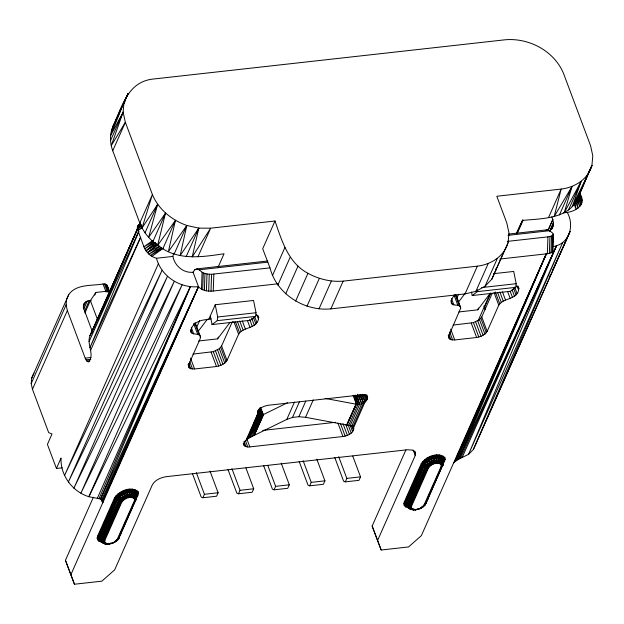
<?xml version="1.0" encoding="UTF-8"?>
<svg xmlns="http://www.w3.org/2000/svg" width="624" height="624" viewBox="0 0 624 624"><rect width="100%" height="100%" fill="white"/><g stroke="black" fill="none" stroke-linecap="round" stroke-linejoin="round"><path stroke-width="0.94" d="M218.15 267.049L224.047 253.742C203.83 256.784 181.241 260.387 162.825 248.812C152.724 242.892 144.058 234.039 139.792 223.002L112.741 150.758C109.84 142.927 109.574 134.004 113.014 126.29C122.554 105.409 127.967 80.87 154.744 78.881L505.268 39.772C529.074 37.705 554.174 50.981 563.511 73.414L590.561 145.657L592.8 155.797L591.903 165.578L577.676 198.58C568.191 219.297 541.468 218.478 522.545 220.436L516.649 233.743M243.204 443.29C243.586 446.511 247.143 447.33 249.842 446.909L342.95 436.519C347.654 436.036 356.304 432.05 352.856 426.161M117.991 538.832L116.883 540.735L113.022 543.083L112.952 542.693M423.704 505.588L423.595 506.509L421.66 507.913L419.734 508.864L419.663 508.474M201.49 289.091L202.09 272.212L199.103 269.81L196.864 268.882L194.797 269.716L193.089 272.236L198.494 286.689C202.199 290.839 208.026 291.517 213.244 291.018L278.132 283.78M202.683 289.793L203.291 272.922L202.09 272.212M204.36 290.386L204.968 273.515L203.291 272.922M206.404 290.831L207.004 273.959L204.968 273.515M208.666 291.096L209.266 274.217L207.004 273.959M210.998 291.158L211.606 274.279L269.989 267.875C276.666 294.146 304.325 311.431 330.853 308.896L465.036 293.927L475.886 291.346L485.012 286.322L491.798 279.185L508.076 242.666L508.973 232.885L506.735 222.745L496.813 196.256L561.171 189.072C574.72 187.496 588.019 179.236 591.903 165.578L588.12 173.176M213.244 291.018L213.853 274.139M499.894 259.038L547.342 253.742L547.95 236.863L551.577 236.028L553.293 234.647L552.622 233.103L549.627 230.701L547.396 229.765L508.661 234.086M547.342 253.742L549.346 253.406L549.955 236.527M549.346 253.406L550.976 252.899L551.577 236.028M550.976 252.899L552.115 252.26L552.716 235.381M553.121 237.619L552.685 251.527L552.115 252.26M553.192 235.747L553.254 233.867M552.685 251.527L553.293 234.647M114.379 541.952L117.476 538.925L134.386 500.752L134.433 498.849C130.744 495.557 124.176 498.373 121.789 502.156L104.871 540.329L104.832 542.233C107.281 544.924 111.61 543.364 114.379 541.952L116.618 540.992L118.264 539.386L118.498 538.34M102.289 542.217L98.709 541.016L97.516 539.682L97.141 538.013L97.594 536.125L114.512 497.952C118.966 490.885 131.243 485.62 138.138 491.767L138.52 493.436C135.525 493.958 137.257 498.069 134.433 498.849M409.843 508.131L405.413 506.789L404.227 505.456L403.853 503.786L404.305 501.899L421.223 463.726C425.677 456.667 437.954 451.394 444.85 457.54L445.232 459.209C442.237 459.732 443.968 463.843 441.137 464.623L441.098 466.526L424.18 504.699C421.801 508.474 415.233 511.298 411.544 508.006L411.583 506.103L428.501 467.93C430.888 464.155 437.447 461.339 441.137 464.623M62.197 467.828L56.433 468.468L47.416 444.389L52.026 433.976L48.688 432.635L32.464 389.29L31.2 383.581L31.707 378.082L68.835 294.411C76.697 283.741 91.611 286.073 103.054 283.982C107.663 282.859 108.217 288.452 109.395 291.509M137.756 228.142L89.981 335.712C86.338 343.98 95.02 354.58 88.678 361.803L86.845 361.07L85.184 358.153L67.353 310.541L66.097 304.84L66.604 299.333L68.835 294.411M114.434 123.763L113.014 126.29L124.012 102.383L110.557 135.642L123.115 112.164L125.354 122.304L111.236 145.688L123.115 112.164L124.012 102.383L127.99 93.623L125.939 98.904M116.797 539.978L118.264 539.386L119.449 536.843M134.386 500.752L135.634 500.276L136.367 498.67L118.724 538.45L117.476 538.925M421.091 507.725L423.329 506.766L424.975 505.159L426.161 502.624L425.201 504.122M441.098 466.526L443.017 465.059L442.915 459.724C437.408 454.818 427.604 459.022 424.047 464.662L406.762 504.348L407.066 505.682L409.578 508.771L413.696 509.995L414.547 509.441M495.768 270.426L495.932 268.648M551.647 229.343C554.198 225.553 553.706 220.841 551.811 216.91M421.418 507.905L421.762 506.922M111.095 543.301C108.927 545.072 104.723 544.284 102.406 542.552L101.767 541.406L99.021 539.432L99.083 536.297L116.002 498.116C119.941 491.876 130.783 487.227 136.882 492.656L137.218 494.13L136.391 496.244L136.453 493.272C130.689 488.14 120.44 492.539 116.711 498.436L99.793 536.617L99.731 539.581L101.306 540.969L99.731 539.581L97.516 539.682M417.807 509.075L417.667 509.551L413.252 509.98L409.118 508.334M212.051 324.566L217.23 320.658L217.69 317.015L215.225 304.746L253.562 300.464L256.027 312.733L255.567 316.384L250.388 320.291L212.051 324.566L210.304 315.861M471.51 292.055L472.204 295.542L477.383 291.634L477.617 289.809M472.204 295.542L510.541 291.26L515.728 287.352L516.188 283.709L513.724 271.44L493.592 273.686M193.089 272.236C183.378 273.296 174.697 265.785 172.903 256.425L173.527 253.282M112.741 150.758L125.354 122.304L152.404 194.548C158.519 209.453 171.857 220.147 186.802 225.467L180.164 255.583L198.806 228.134L210.639 228.189L274.997 221.005C281.752 240.544 288.218 262.899 307.944 273.304C318.716 279.162 330.892 282.142 343.153 281.135L477.344 266.159C490.893 264.592 504.184 256.324 508.076 242.666M139.792 223.002L152.404 194.548L142.046 227.986L157.63 204.352L148.645 237.377L165.485 213.158L157.622 245.45L175.438 220.358L168.379 251.659L186.802 225.467L198.806 228.134L192.192 256.955L210.639 228.189L198.034 256.643M190.476 330.595C191.201 335.767 197.699 332.67 200.234 335.876L200.265 338.504L188.666 364.681L188.612 367.162L190.772 368.729L194.571 368.971L216.481 366.522L220.896 365.368L224.749 363.129L227.003 360.399L238.602 334.23C243.516 326.336 257.767 329.144 258.703 317.647L258.437 316.485L256.277 314.917M455.996 295.105L460.738 308.069L448.82 335.65L448.773 338.13L450.934 339.698L454.732 339.94L476.642 337.498L481.057 336.344L484.91 334.097L487.165 331.375L498.763 305.198C503.669 297.313 517.92 300.113 518.856 288.616L518.591 287.453L516.43 285.886M107 286.837L107.032 285.184M135.634 500.276L135.931 499.044C137.951 496.969 134.402 492.976 138.138 491.767M136.063 499.824L136.711 497.234L136.141 494.645C130.798 489.879 121.282 493.966 117.827 499.442L100.558 539.074C100.815 541.585 103.896 545.087 106.493 543.434M136.313 499.278L136.367 496.665C131.29 492.133 122.249 496.018 118.966 501.212L102.055 539.393L102.001 542.006L104.832 542.233M118.724 538.45L138.52 493.436M325.065 398.408L355.984 404.165C360.547 405.07 366.545 402.714 367.63 397.847L366.694 394.875M453.749 462.883L457.22 459.974L546.328 253.82L421.379 535.626L408.548 546.952L381.163 550.009L377.567 540.509L415.241 455.489L415.311 452.182L412.433 450.083L407.363 449.771L166.374 476.658C160.976 477.485 155.158 479.856 152.35 484.817L114.668 569.845L101.837 581.178L74.451 584.228L65.442 560.29L93.35 497.32M442.798 463.18L443.485 460.442L443.165 459.046C437.401 453.913 427.144 458.312 423.423 464.217L406.505 502.39L406.442 505.362L409.032 507.242L407.332 507.702M442.346 466.05L442.642 464.825C444.639 462.735 441.106 458.757 444.85 457.54M442.775 465.605L443.422 463.016L442.853 460.418C437.51 455.653 427.994 459.74 424.538 465.215L407.269 504.855C407.519 507.359 410.592 510.791 413.205 509.207M443.017 465.059L443.079 462.439C438.001 457.915 428.961 461.791 425.677 466.994L408.767 505.167L408.704 507.78L411.544 508.006M424.18 504.699L425.857 503.779L445.232 459.209M140.533 223.821L137.506 226.177L137.335 228.829L143.926 246.823C146.039 252.369 150.704 256.714 156.476 258.258L172.903 256.425M101.338 499.286L102.687 502.897L102.905 501.205L102.227 499.411L102.905 501.205L198.494 286.689C180.094 288.46 161.234 276.393 156.476 258.258M548.558 217.534L561.171 189.072L554.151 216.567L572.021 186.498L564.229 212.729L581.147 181.467L572.247 206.591L587.925 174.33L577.676 198.58L579.29 194.033M129.597 489.177L129.862 497.461M436.301 454.951L436.566 463.234M124.238 103.311L125.26 100.667M257.486 411.988L258.422 414.679L248.734 438.165L244.46 441.698L243.617 443.937L243.883 445.099M138.934 231.379L89.918 347.724L140.54 237.323M546.351 253.851L458.819 459.1L457.22 459.974M137.537 229.094L89.107 341.578L138.661 231.309M139.082 225.521L140.228 222.838M158.457 263.562L64.646 475.254L162.053 270.301L68.32 482.11L167.45 276.354L73.858 488.249L174.291 281.307L80.878 493.225L182.107 284.817L88.873 496.704L98.99 498.677L190.367 286.658L88.873 496.704C72.462 491.712 60.208 475.277 61.043 458.063L56.433 468.468M548.161 230.256L552.802 219.562L548.067 230.233M549.596 231.629L553.504 222.729L549.557 231.621M455.754 460.941L546.296 253.828L454.529 461.986M97.289 498.428L190.367 286.658L100.464 499.075L98.99 498.677M111.4 130.837L127.99 93.623M110.503 140.618L123.115 112.164M31.2 383.581L66.097 304.84M32.464 389.29L67.353 310.541M83.499 305.105C84.365 301.696 88.046 300.417 91.213 300.355M83.195 307.304L85.55 301.993M83.733 309.02L87.266 301.049M84.591 311.197L89.294 300.565M84.88 313.037L90.394 300.581L95.909 292.445L110.183 290.846M94.723 295.113L95.909 292.445M138.941 225.475L140.127 222.807M92.898 329.55L137.756 228.314L89.981 335.712L92.508 330.431M90.566 350.446L140.657 237.401M145.018 232.807L157.63 204.352M152.872 241.613L165.485 213.158M162.825 248.812L175.438 220.358M174.19 253.929L186.802 225.467M186.202 256.597L198.806 228.134M70.855 574.735L198.494 286.689L100.464 499.075L102.905 501.205M196.49 327.678L199.649 320.557M215.225 304.746L208.658 319.566C201.17 319.465 191.857 322.569 190.804 331.172L191.155 332.397M136.204 498.147L137.81 493.709L137.459 492.141C130.978 486.361 119.441 491.314 115.253 497.952L98.335 536.125L98.264 539.471L99.38 540.727L101.759 541.421M198.674 340.985L217.558 338.871L218.345 337.093M274.997 221.005L262.696 248.765L269.989 267.875M192.972 354.097L213.275 351.663L219.344 348.676L221.598 345.953L232.424 321.524M272.61 275.254L284.911 247.494M277.836 285.067L290.137 257.299M285.691 293.865L297.999 266.105M192.364 473.429L201.217 497.078L202.886 497.749L204.43 494.278L196.31 472.61M295.643 301.072L307.944 273.304M210.007 471.081L218.119 492.749L216.583 496.22L202.886 497.749M246.184 439.897L257.72 413.86C256.838 408.525 264.077 405.951 268.297 405.265L361.405 394.875L365.204 395.109L367.372 396.685M307.008 306.181L319.316 278.421M287.5 402.761L263.297 414.625L254.069 435.451L248.734 438.165L259.483 415.178L257.985 410.81M259.693 408.743L262.025 415.1L254.069 435.451L263.406 414.578M254.179 435.396L263.624 414.469M319.02 308.849L331.321 281.089M227.963 469.451L236.816 493.108L238.493 493.779L240.029 490.308L231.917 468.632M330.853 308.896L343.153 281.135M245.942 468.008L253.718 488.779L252.182 492.25L238.493 493.779M254.288 435.341L286.798 419.398L294.489 402.051M286.798 419.398L292.5 417.425L299.426 401.801M292.5 417.425L298.865 416.715L305.783 401.092M298.865 416.715L305.534 417.308L313.225 399.961M263.562 465.481L272.423 489.13L274.092 489.809L275.629 486.338L267.852 465.566M281.206 463.133L289.318 484.809L287.781 488.28L274.092 489.809M299.161 461.51L308.022 485.16L309.691 485.831L311.228 482.36L303.116 460.691M305.534 417.308L346.757 424.983L355.984 404.165M346.757 424.983L356.125 404.188M346.897 425.014L356.265 404.212M347.038 425.038L356.405 404.235L353.956 395.273M347.178 425.061L348.738 425.373L358.036 404.383L355.446 395.101M316.805 459.163L324.925 480.839L323.38 484.31L309.691 485.831M348.738 425.373L350.15 425.747L359.65 404.274L357.084 395.32M362.365 394.657L365.071 401.879L353.527 427.924L351.663 426.332L361.639 403.783L358.94 394.945M352.81 427.05L363.464 402.971L361.007 395.054M334.768 457.532L343.621 481.19L345.29 481.861L346.827 478.39L338.715 456.721M352.747 456.097L360.524 476.861L358.987 480.332L345.29 481.861M456.643 298.654L458.617 294.2M465.036 293.927L477.344 266.159M475.886 291.346L488.186 263.585M377.567 540.509L372.154 526.063L405.912 449.896M485.012 286.322L497.312 258.554M458.827 311.953L477.711 309.847L478.507 308.061M491.798 279.185L504.098 251.417M478.117 320.681L490.308 293.179M490.823 293.093L484.903 306.446L485.3 309.153M517.249 233.454L523.169 220.1M453.133 325.065L473.437 322.631L479.497 319.652L481.751 316.922L492.188 293.366M442.736 463.351L443.929 459.904L443.594 458.429C437.494 453.001 426.652 457.657 422.713 463.897L405.795 502.07L405.733 505.214L406.778 506.392L409.96 507.889M442.127 465.699L444.093 461.261L444.163 457.915C437.681 452.143 426.153 457.088 421.964 463.726L405.046 501.907L404.976 505.245L407.885 507.359M425.428 504.223L443.079 464.443M559.408 214.952L572.021 186.498M568.534 209.921L581.147 181.467M575.312 202.792L591.903 165.578M567.419 237.44L473.405 449.428L468.554 454.342L458.819 459.1L556.483 245.801C570.367 241.246 574.088 224.289 567.247 212.425L563.378 212.862M462.056 457.727L556.483 245.801L552.755 246.691M102.476 500.347L198.494 286.689L101.65 499.637M460.465 458.344L556.483 245.801L468.554 454.342L562.754 242.346L473.405 449.428L570.157 231.418L554.892 265.013M31.707 378.082L33.938 373.16M84.279 303.334L83.538 304.972L83.788 308.708L92.531 332.062M257.408 411.957L258.422 414.679L247.4 439L257.72 413.86L259.483 415.178L263.297 414.625L260.653 407.566M442.853 462.563L444.772 461.097M553.223 225.787L551.975 228.517L549.861 230.747M549.268 277.391L550.469 274.739M552.482 270.317L554.089 266.783M516.493 233.087L522.616 219.835M109.177 543.988L106.127 543.98L108.896 544.159L109.403 543.621M412.472 509.348L415.607 509.941L416.114 509.395M120.307 534.815L121.15 533.497L120.471 533.66M117.406 539.939L135.065 500.588L135.112 498.475C131.009 494.816 123.708 497.952 121.056 502.148L104.138 540.329L103.865 541.445L104.793 543.239L107.429 544.034L107.835 543.66M117.905 539.737L119.395 537.451M426.598 501.251L427.853 499.27L427.175 499.434M423.509 505.76L424.858 504.543L441.776 466.362L441.823 464.248C437.72 460.59 430.412 463.726 427.76 467.93L410.849 506.103L410.576 507.226L411.505 509.012L415.888 509.761M424.109 505.713L426.106 503.233M132.53 489.091C130.447 491.595 133.513 494.902 131.43 497.414M439.241 454.865C437.159 457.376 440.224 460.684 438.142 463.187M198.175 331.367L207.316 319.293L211.091 318.872M217.558 338.871L230.131 322.273M458.328 302.336L465.184 293.28M477.711 309.847L490.285 293.249M135.041 489.512C132.202 491.626 135.603 495.534 132.772 497.64M441.753 455.294C438.914 457.4 442.315 461.308 439.483 463.421M118.466 538.91L115.744 541.016M455.068 294.544L452.813 297.266L451.277 300.737L451.308 303.373C453.531 306.306 458.164 303.911 460.387 306.844M424.616 505.51L425.178 504.683L422.456 506.789M142.21 226.925L137.857 230.623L142.334 227.409M156.515 244.46L145.993 250.739L155.438 242.767M159.744 245.981L147.397 252.603L157.576 244.304M153.652 241.964L144.807 248.773L155.22 242.401M141.125 225.927L137.335 228.829L141.383 226.138M136.952 490.433C133.598 492.071 137.147 496.493 133.793 498.131M443.664 456.206C440.31 457.844 443.859 462.267 440.505 463.913M137.506 226.177L140.595 224.164M140.938 224.609L137.218 227.315L141.297 224.726M147.397 252.603L158.324 244.702M159.869 246.34L148.933 254.225L161.312 247.33M152.888 240.404L143.926 246.823L153.215 241.589M161.444 247.634L150.493 255.497L162.817 248.251M151.967 256.331L162.934 248.485M115.128 541.624L117.016 540.329M421.84 507.398L423.727 506.111M140.572 223.891L138.185 225.506L139.199 225.334M145.993 250.739L156.64 243.539M100.62 541.928L101.174 541.585M136.812 495.799L138.06 495.323M421.808 507.741L415.311 509.917M98.709 541.016L100.721 540.704M105.472 542.942L104.107 543.348L102.406 542.552M405.413 506.789L406.778 506.392L408.478 507.179M412.183 508.724L410.163 509.036L409.336 508.1L409.383 505.619L426.301 467.438C429.421 462.501 438.001 458.819 442.822 463.117L443.087 464.287M107.429 544.034L104.278 543.66M545.321 230.607L547.396 229.765M134.628 499.738L135.931 499.044L135.689 497.96C131.196 493.958 123.201 497.383 120.299 501.985L103.381 540.158L103.334 542.474L105.355 543.941M441.34 465.52L442.642 464.825L442.4 463.733C437.908 459.732 429.913 463.164 427.011 467.758L410.093 505.939L410.046 508.248L412.066 509.714M567.247 212.425C577.676 210.733 586.817 203.557 579.47 192.793M110.393 543.059L110.807 543.722L113.022 542.981M419.734 508.755L417.667 509.551M404.227 505.456L406.442 505.362L407.558 506.15M110.612 543.481L108.287 543.917L111.056 543.629L115.097 541.96L114.707 542.131M97.141 538.013C100.721 536.757 101.049 542.591 104.629 541.336M403.853 503.786C407.433 502.531 407.761 508.373 411.341 507.117M196.864 268.882L267.556 260.996M194.797 269.716L196.732 269.498M199.103 269.81L267.852 262.142M507.991 235.349L549.627 230.701M507.296 241.402L547.95 236.863M217.69 317.015L256.027 312.733M481.681 287.555L516.188 283.709M217.23 320.658L255.567 316.384M477.383 291.634L515.728 287.352M85.184 358.153L90.979 357.505M85.956 359.845L90.792 359.307M86.845 361.07L89.739 360.742M87.766 361.733L89.7 361.522M262.673 430.42L335.626 422.284M204.43 494.278L218.119 492.749M240.029 490.308L253.718 488.779M275.629 486.338L289.318 484.809M311.228 482.36L324.925 480.839M346.827 478.39L360.524 476.861M421.223 463.726C424.811 463.109 424.913 468.546 428.501 467.93M114.512 497.952C118.1 497.336 118.201 502.772 121.789 502.156M404.305 501.899C407.893 501.283 407.995 506.719 411.583 506.103M97.594 536.125C101.182 535.509 101.283 540.946 104.871 540.329M209.266 274.217L211.606 274.279M413.252 509.98L413.696 509.995M422.479 461.752C425.872 461.885 425.779 466.736 429.172 466.877M115.768 495.971C119.161 496.111 119.067 500.963 122.468 501.095M350.15 425.747L351.663 426.332M424.453 459.818C427.409 460.785 427.276 464.88 430.232 465.839M117.741 494.044C120.697 495.004 120.565 499.099 123.521 500.066M427.011 458.063L431.597 464.903M120.299 492.289L124.886 499.13M408.704 507.78L407.924 506.048L408.275 504.613L425.186 466.44C428.571 461.074 437.9 457.08 443.134 461.744M100.846 540.368L100.051 538.567L100.417 537.061L117.335 498.888C120.892 493.249 130.697 489.044 136.204 493.951L136.508 495.284M102.001 542.006L101.213 540.275L101.564 538.84L118.482 500.666C121.867 495.3 131.188 491.299 136.422 495.971M103.451 543.262L102.625 542.326L102.671 539.838L119.59 501.665C122.71 496.727 131.29 493.046 136.118 497.344L136.375 498.506M429.975 456.604L433.181 464.123M123.263 490.831L126.469 498.35M259.99 407.605L263.297 414.625M359.861 394.976L363.464 402.971L360.36 394.813M361.951 394.953L365.071 401.879M259.327 409.094L262.025 415.1L252.338 436.27L260.832 415.295L258.625 409.211M576.599 199.36L579.844 206.622L577.504 197.098L581.155 204.82L578.588 195.686L581.927 202.831L579.142 194.111L582.114 200.772L579.673 193.393M357.529 394.251L361.639 403.783M258.554 410.007L260.832 415.295L250.528 437.174L259.483 415.178L257.712 410.81M575.695 202.262L578.097 208.096L576.42 199.508M356.265 395.6L359.65 404.274M257.4 412.066L258.422 414.679M354.572 395.327L358.036 404.383M372.154 526.063L381.163 550.009M65.442 560.29L74.451 584.228M101.93 499.309L102.944 502.016L101.985 499.333M517.842 285.909L518.856 288.616M517.187 286.322L518.536 289.934M514.636 287.087L517 293.405M513.677 288.561L516.04 294.887M512.148 289.996L514.511 296.314M510.167 291.275L512.538 297.593M507.562 291.392L510.268 298.615M502.453 291.86L505.495 299.988M499.847 291.977L503.225 301.01M497.531 292.352L501.251 302.289M495.323 291.985L499.723 303.724M494.029 292.555L498.763 305.198M483.865 306.056L485.215 309.66M481.751 316.922L487.165 331.375M480.878 318.302L486.283 332.756M479.497 319.652L484.91 334.097M477.711 320.876L483.124 335.322M475.644 321.89L481.057 336.344M473.437 322.631L478.842 337.085M471.229 323.045L476.642 337.498M455.668 294.528L460.738 308.069M455.341 295.066L459.397 305.9M454.124 295.37L457.844 305.308M451.487 298.592L453.859 304.91M450.949 300.706L452.299 304.317M450.676 329.105L454.732 339.94M449.639 331.874L452.681 340.002M448.906 334.285L450.934 339.698M448.243 335.455L449.6 339.066M414.648 451.019L415.662 453.734M413.213 450.068L415.241 455.489M366.616 395.132L367.63 397.847M365.625 394.649L367.318 399.165M364.767 394.657L366.795 400.078M363.667 394.672L366.038 400.99M353.098 395.413L356.405 404.235M352.856 426.114L353.769 428.672M352.739 426.8L353.753 429.507M351.788 425.88L353.473 430.396M350.228 425.451L352.599 431.777M348.176 424.991L351.218 433.118M345.719 424.414L349.44 434.343M342.974 423.626L347.373 435.365M340.423 423.462L345.158 436.106M337.88 422.971L342.95 436.519M258.024 315.845L258.703 317.647M256.69 314.449L258.383 318.965M254.818 317.015L256.846 322.436M253.516 317.593L255.887 323.911M251.651 318.123L254.358 325.346M249.678 319.402L252.377 326.625M247.408 320.424L250.107 327.647M242.299 320.892L245.341 329.02M239.686 321.009L243.071 330.041M237.37 321.383L241.09 331.313M235.505 321.914L239.561 332.748M233.867 321.586L238.602 334.23M221.598 345.953L227.003 360.399M220.717 347.334L226.13 361.78M219.344 348.676L224.749 363.129M217.558 349.9L222.971 364.354M215.491 350.922L220.896 365.368M246.8 438.781L249.842 446.909M213.275 351.663L218.689 366.109M245.427 440.645L247.798 446.963M211.076 352.076L216.481 366.522M244.015 441.246L246.043 446.667M243.695 443.321L244.709 446.027M195.172 322.655L200.585 337.1M194.844 323.193L199.243 334.932M193.627 323.497L197.691 334.331M191.334 327.616L193.697 333.941M190.796 329.729L192.145 333.349M190.515 358.129L194.571 368.971M189.821 361.803L192.527 369.026M188.744 363.308L190.772 368.729M188.089 364.478L189.439 368.09M107.211 285.964L109.239 291.377M106.478 284.567L108.849 290.885M105.589 284.138L108.295 291.361M104.426 283.936L107.468 292.063M103.054 283.982L106.103 292.11M90.394 300.581L97.679 320.042M574.127 204.04L576.014 209.157L575.071 202.574M101.47 499.301L102.687 502.897M434.881 463.554L433.142 455.543M128.17 497.78L126.43 489.77M140.119 222.986L138.941 225.654L140.104 222.986"/></g></svg>
